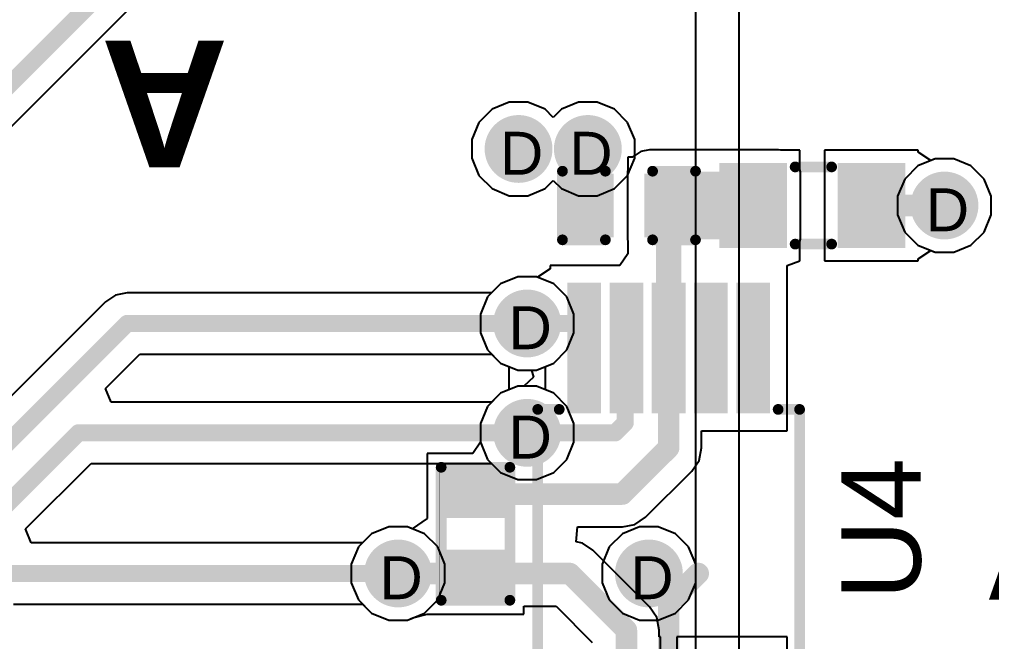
# Model space of a CAD drawing. Header units: inches. Extents: x 0 to 5032, y 0 to 5323.
# Drawn here: x 181.73 to 193.23, y 108.49 to 115.85 of the extents above; entities that cross this region are included whole.
import ezdxf

# ---------------------------------------------------------------- set-up
doc = ezdxf.new("R2010")
doc.units = ezdxf.units.IN
for name, color, linetype in [('Bottom Layer', 5, 'Continuous'), ('Bottom Solder', 6, 'Continuous'), ('Drill Drawing', 1, 'Continuous'), ('Layer 1', 16, 'Continuous'), ('Layer 2', 76, 'Continuous'), ('Top Layer', 1, 'Continuous'), ('Top Overlay', 2, 'Continuous'), ('Top Paste', 8, 'Continuous'), ('Top Solder', 216, 'Continuous'), ('Via Holes', 16, 'Continuous')]:
    doc.layers.add(name, color=color, linetype=linetype)
doc.styles.add('Arial', font='', dxfattribs={"height": 0.2})
doc.styles.add('Arial_Bold', font='', dxfattribs={"height": 0.2})
doc.styles.get('Arial').set_extended_font_data('Arial')
doc.styles.get('Arial_Bold').set_extended_font_data('Arial', bold=True)

# ---------------------------------------------------------------- blocks, each defined once
blk = doc.blocks.new('VSSOP_10_366')
at = {"layer": 'Top Layer'}
for points in [[(-2.9250005, 1.15000024), (-1.47500086, 1.15000024), (-1.47500086, 0.8500008399999999), (-2.9250005, 0.8500008399999999)], [(1.47500086, 1.15000024), (2.9250005, 1.15000024), (2.9250005, 0.8500008399999999), (1.47500086, 0.8500008399999999)], [(-2.9250005, 0.65000124), (-1.47500086, 0.65000124), (-1.47500086, 0.35000184), (-2.9250005, 0.35000184)], [(1.47500086, 0.6499986999999999), (2.9250005, 0.6499986999999999), (2.9250005, 0.3499993), (1.47500086, 0.3499993)], [(-2.9250005, 0.1499997), (-1.47500086, 0.1499997), (-1.47500086, -0.1499997), (-2.9250005, -0.1499997)], [(1.47500086, 0.1499997), (2.9250005, 0.1499997), (2.9250005, -0.1499997), (1.47500086, -0.1499997)], [(-2.9250005, -0.3499993), (-1.47500086, -0.3499993), (-1.47500086, -0.6499986999999999), (-2.9250005, -0.6499986999999999)], [(1.47500086, -0.35000184), (2.9250005, -0.35000184), (2.9250005, -0.65000124), (1.47500086, -0.65000124)], [(-2.9250005, -0.8500008399999999), (-1.47500086, -0.8500008399999999), (-1.47500086, -1.15000024), (-2.9250005, -1.15000024)], [(1.47500086, -0.8500008399999999), (2.9250005, -0.8500008399999999), (2.9250005, -1.15000024), (1.47500086, -1.15000024)]]:
    blk.add_hatch(color=1, dxfattribs=at).paths.add_polyline_path(points)
at = {"layer": 'Top Paste'}
for points in [[(-2.9250005, 1.15000024), (-1.47500086, 1.15000024), (-1.47500086, 0.8500008399999999), (-2.9250005, 0.8500008399999999)], [(1.47500086, 1.15000024), (2.9250005, 1.15000024), (2.9250005, 0.8500008399999999), (1.47500086, 0.8500008399999999)], [(-2.9250005, 0.65000124), (-1.47500086, 0.65000124), (-1.47500086, 0.35000184), (-2.9250005, 0.35000184)], [(1.47500086, 0.6499986999999999), (2.9250005, 0.6499986999999999), (2.9250005, 0.3499993), (1.47500086, 0.3499993)], [(-2.9250005, 0.1499997), (-1.47500086, 0.1499997), (-1.47500086, -0.1499997), (-2.9250005, -0.1499997)], [(1.47500086, 0.1499997), (2.9250005, 0.1499997), (2.9250005, -0.1499997), (1.47500086, -0.1499997)], [(-2.9250005, -0.3499993), (-1.47500086, -0.3499993), (-1.47500086, -0.6499986999999999), (-2.9250005, -0.6499986999999999)], [(1.47500086, -0.35000184), (2.9250005, -0.35000184), (2.9250005, -0.65000124), (1.47500086, -0.65000124)], [(-2.9250005, -0.8500008399999999), (-1.47500086, -0.8500008399999999), (-1.47500086, -1.15000024), (-2.9250005, -1.15000024)], [(1.47500086, -0.8500008399999999), (2.9250005, -0.8500008399999999), (2.9250005, -1.15000024), (1.47500086, -1.15000024)]]:
    blk.add_hatch(color=8, dxfattribs=at).paths.add_polyline_path(points)
at = {"layer": 'Top Solder'}
for points in [[(-2.9750004, 1.20000014), (-1.42500096, 1.20000014), (-1.42500096, 0.8000009399999999), (-2.9750004, 0.8000009399999999)], [(1.42500096, 1.20000014), (2.9750004, 1.20000014), (2.9750004, 0.8000009399999999), (1.42500096, 0.8000009399999999)], [(-2.9750004, 0.7000011399999999), (-1.42500096, 0.7000011399999999), (-1.42500096, 0.30000194), (-2.9750004, 0.30000194)], [(1.42500096, 0.6999985999999999), (2.9750004, 0.6999985999999999), (2.9750004, 0.2999994), (1.42500096, 0.2999994)], [(-2.9750004, 0.1999996), (-1.42500096, 0.1999996), (-1.42500096, -0.1999996), (-2.9750004, -0.1999996)], [(1.42500096, 0.1999996), (2.9750004, 0.1999996), (2.9750004, -0.1999996), (1.42500096, -0.1999996)], [(-2.9750004, -0.2999994), (-1.42500096, -0.2999994), (-1.42500096, -0.6999985999999999), (-2.9750004, -0.6999985999999999)], [(1.42500096, -0.30000194), (2.9750004, -0.30000194), (2.9750004, -0.7000011399999999), (1.42500096, -0.7000011399999999)], [(-2.9750004, -0.8000009399999999), (-1.42500096, -0.8000009399999999), (-1.42500096, -1.20000014), (-2.9750004, -1.20000014)], [(1.42500096, -0.8000009399999999), (2.9750004, -0.8000009399999999), (2.9750004, -1.20000014), (1.42500096, -1.20000014)]]:
    blk.add_hatch(color=216, dxfattribs=at).paths.add_polyline_path(points)
at = {"layer": 'Top Overlay'}
for points in [[(-1.4732, 1.5494, 0.127, 0.127, 0), (1.4732, 1.5494, 0.127, 0.127, 0)], [(-1.4732, 1.5494, 0.127, 0.127, 0), (-1.4732, 1.2954, 0.127, 0.127, 0)], [(1.4732, 1.5494, 0.127, 0.127, 0), (1.4732, 1.2954, 0.127, 0.127, 0)], [(-3.175, 1.143, 0.127, 0.127, 0), (-3.048, 1.016, 0.127, 0.127, 0)], [(-3.175, 1.143, 0.127, 0.127, 0), (-3.175, 0.889, 0.127, 0.127, 0)], [(-3.048, 1.016, 0.127, 0.127, 0), (-3.175, 0.889, 0.127, 0.127, 0)], [(-1.4732, -1.2954, 0.127, 0.127, 0), (-1.4732, -1.5494, 0.127, 0.127, 0)], [(1.4732, -1.2954, 0.127, 0.127, 0), (1.4732, -1.5494, 0.127, 0.127, 0)], [(-1.4732, -1.5494, 0.127, 0.127, 0), (1.4732, -1.5494, 0.127, 0.127, 0)]]:
    blk.add_lwpolyline(points, format="xyseb", dxfattribs=at)
for points in [[(-1.50495, 1.5494, 0.0635, 0.0635, 1), (-1.44145, 1.5494, 0.0635, 0.0635, 1)], [(-1.50495, 1.5494, 0.0635, 0.0635, 1), (-1.44145, 1.5494, 0.0635, 0.0635, 1)], [(1.44145, 1.5494, 0.0635, 0.0635, 1), (1.50495, 1.5494, 0.0635, 0.0635, 1)], [(1.44145, 1.5494, 0.0635, 0.0635, 1), (1.50495, 1.5494, 0.0635, 0.0635, 1)], [(-1.50495, 1.2954, 0.0635, 0.0635, 1), (-1.44145, 1.2954, 0.0635, 0.0635, 1)], [(1.44145, 1.2954, 0.0635, 0.0635, 1), (1.50495, 1.2954, 0.0635, 0.0635, 1)], [(-3.20675, 1.143, 0.0635, 0.0635, 1), (-3.14325, 1.143, 0.0635, 0.0635, 1)], [(-3.20675, 1.143, 0.0635, 0.0635, 1), (-3.14325, 1.143, 0.0635, 0.0635, 1)], [(-3.07975, 1.016, 0.0635, 0.0635, 1), (-3.01625, 1.016, 0.0635, 0.0635, 1)], [(-3.07975, 1.016, 0.0635, 0.0635, 1), (-3.01625, 1.016, 0.0635, 0.0635, 1)], [(-3.20675, 0.889, 0.0635, 0.0635, 1), (-3.14325, 0.889, 0.0635, 0.0635, 1)], [(-3.20675, 0.889, 0.0635, 0.0635, 1), (-3.14325, 0.889, 0.0635, 0.0635, 1)], [(-1.50495, -1.2954, 0.0635, 0.0635, 1), (-1.44145, -1.2954, 0.0635, 0.0635, 1)], [(1.44145, -1.2954, 0.0635, 0.0635, 1), (1.50495, -1.2954, 0.0635, 0.0635, 1)], [(-1.50495, -1.5494, 0.0635, 0.0635, 1), (-1.44145, -1.5494, 0.0635, 0.0635, 1)], [(-1.50495, -1.5494, 0.0635, 0.0635, 1), (-1.44145, -1.5494, 0.0635, 0.0635, 1)], [(1.44145, -1.5494, 0.0635, 0.0635, 1), (1.50495, -1.5494, 0.0635, 0.0635, 1)], [(1.44145, -1.5494, 0.0635, 0.0635, 1), (1.50495, -1.5494, 0.0635, 0.0635, 1)]]:
    blk.add_lwpolyline(points, format="xyseb", close=True, dxfattribs=at)
blk = doc.blocks.new('R___0402_412')
at = {"layer": 'Top Layer'}
for points in [[(-0.6985, -0.3175), (-0.6985, 0.3174999999999999), (-0.2413000000000001, 0.3175), (-0.2412999999999999, -0.3174999999999999)], [(0.2413000000000001, -0.3175), (0.2412999999999999, 0.3174999999999999), (0.6985, 0.3175), (0.6985, -0.3174999999999999)]]:
    blk.add_hatch(color=1, dxfattribs=at).paths.add_polyline_path(points)
at = {"layer": 'Top Paste'}
for points in [[(-0.6985, -0.3175), (-0.6985, 0.3174999999999999), (-0.2413000000000001, 0.3175), (-0.2412999999999999, -0.3174999999999999)], [(0.2413000000000001, -0.3175), (0.2412999999999999, 0.3174999999999999), (0.6985, 0.3175), (0.6985, -0.3174999999999999)]]:
    blk.add_hatch(color=8, dxfattribs=at).paths.add_polyline_path(points)
at = {"layer": 'Top Solder'}
for points in [[(-0.75350116, -0.3725011600000001), (-0.75350116, 0.3725011599999999), (-0.18629884, 0.3725011600000001), (-0.1862988399999999, -0.3725011599999999)], [(0.18629884, -0.3725011600000001), (0.1862988399999999, 0.3725011599999999), (0.75350116, 0.3725011600000001), (0.75350116, -0.3725011599999999)]]:
    blk.add_hatch(color=216, dxfattribs=at).paths.add_polyline_path(points)
at = {"layer": 'Top Overlay'}
for points in [[(-0.7874, -0.4064, 0.127, 0.127, 0), (-0.7874, 0.4064, 0.127, 0.127, 0)], [(0.7874, 0.4064, 0.127, 0.127, 0), (-0.7874, 0.4064, 0.127, 0.127, 0)], [(0.7874, -0.4064, 0.127, 0.127, 0), (0.7874, 0.4064, 0.127, 0.127, 0)], [(0.7874, -0.4064, 0.127, 0.127, 0), (-0.7874, -0.4064, 0.127, 0.127, 0)], [(0.8128, -0.4318, 0.0032258, 0.0032258, 0), (-0.8128, -0.4318, 0.0032258, 0.0032258, 0)]]:
    blk.add_lwpolyline(points, format="xyseb", dxfattribs=at)
for points in [[(-0.8191499999999999, 0.4064, 0.0635, 0.0635, 1), (-0.7556499999999999, 0.4064, 0.0635, 0.0635, 1)], [(-0.8191499999999999, 0.4064, 0.0635, 0.0635, 1), (-0.7556499999999999, 0.4064, 0.0635, 0.0635, 1)], [(0.7556499999999999, 0.4064, 0.0635, 0.0635, 1), (0.8191499999999999, 0.4064, 0.0635, 0.0635, 1)], [(0.7556499999999999, 0.4064, 0.0635, 0.0635, 1), (0.8191499999999999, 0.4064, 0.0635, 0.0635, 1)], [(-0.8191499999999999, -0.4064, 0.0635, 0.0635, 1), (-0.7556499999999999, -0.4064, 0.0635, 0.0635, 1)], [(-0.8191499999999999, -0.4064, 0.0635, 0.0635, 1), (-0.7556499999999999, -0.4064, 0.0635, 0.0635, 1)], [(0.7556499999999999, -0.4064, 0.0635, 0.0635, 1), (0.8191499999999999, -0.4064, 0.0635, 0.0635, 1)], [(0.7556499999999999, -0.4064, 0.0635, 0.0635, 1), (0.8191499999999999, -0.4064, 0.0635, 0.0635, 1)], [(-0.81360518, -0.4318, 0.0016129, 0.0016129, 1), (-0.8119948199999999, -0.4318, 0.0016129, 0.0016129, 1)], [(0.8119948199999999, -0.4318, 0.0016129, 0.0016129, 1), (0.81360518, -0.4318, 0.0016129, 0.0016129, 1)]]:
    blk.add_lwpolyline(points, format="xyseb", close=True, dxfattribs=at)
blk = doc.blocks.new('IND_0603__1608_M_______443')
at = {"layer": 'Top Layer'}
for points in [[(-0.999998, 0.4000004699999999), (-0.3999992, 0.4000004699999999), (-0.3999992, -0.4000004699999999), (-0.999998, -0.4000004699999999)], [(0.40000174, 0.4000004699999999), (1.00000054, 0.4000004699999999), (1.00000054, -0.4000004699999999), (0.40000174, -0.4000004699999999)]]:
    blk.add_hatch(color=1, dxfattribs=at).paths.add_polyline_path(points)
at = {"layer": 'Top Paste'}
for points in [[(-0.999998, 0.4000004699999999), (-0.3999992, 0.4000004699999999), (-0.3999992, -0.4000004699999999), (-0.999998, -0.4000004699999999)], [(0.40000174, 0.4000004699999999), (1.00000054, 0.4000004699999999), (1.00000054, -0.4000004699999999), (0.40000174, -0.4000004699999999)]]:
    blk.add_hatch(color=8, dxfattribs=at).paths.add_polyline_path(points)
at = {"layer": 'Top Solder'}
for points in [[(-1.101598, 0.50160047), (-0.2983992, 0.50160047), (-0.2983992, -0.50160047), (-1.101598, -0.50160047)], [(0.29840174, 0.50160047), (1.10160054, 0.50160047), (1.10160054, -0.50160047), (0.29840174, -0.50160047)]]:
    blk.add_hatch(color=216, dxfattribs=at).paths.add_polyline_path(points)
at = {"layer": 'Top Overlay'}
for points in [[(-0.2032, 0.4571999999999999, 0.127, 0.127, 0), (0.2286, 0.4571999999999999, 0.127, 0.127, 0)], [(-0.2032, -0.4571999999999999, 0.127, 0.127, 0), (0.2286, -0.4571999999999999, 0.127, 0.127, 0)]]:
    blk.add_lwpolyline(points, format="xyseb", dxfattribs=at)
for points in [[(-0.23495, 0.4571999999999999, 0.0635, 0.0635, 1), (-0.17145, 0.4571999999999999, 0.0635, 0.0635, 1)], [(0.19685, 0.4571999999999999, 0.0635, 0.0635, 1), (0.26035, 0.4571999999999999, 0.0635, 0.0635, 1)], [(-0.23495, -0.4571999999999999, 0.0635, 0.0635, 1), (-0.17145, -0.4571999999999999, 0.0635, 0.0635, 1)], [(0.19685, -0.4571999999999999, 0.0635, 0.0635, 1), (0.26035, -0.4571999999999999, 0.0635, 0.0635, 1)]]:
    blk.add_lwpolyline(points, format="xyseb", close=True, dxfattribs=at)
blk = doc.blocks.new('____0402_471')
at = {"layer": 'Top Layer'}
for points in [[(-0.6985, -0.3175), (-0.6985, 0.3175), (-0.2412999999999999, 0.3175), (-0.2413, -0.3175)], [(0.2412999999999999, -0.3175), (0.2413, 0.3175), (0.6985, 0.3175), (0.6985, -0.3175)]]:
    blk.add_hatch(color=1, dxfattribs=at).paths.add_polyline_path(points)
at = {"layer": 'Top Paste'}
for points in [[(-0.6985, -0.3175), (-0.6985, 0.3175), (-0.2412999999999999, 0.3175), (-0.2413, -0.3175)], [(0.2412999999999999, -0.3175), (0.2413, 0.3175), (0.6985, 0.3175), (0.6985, -0.3175)]]:
    blk.add_hatch(color=8, dxfattribs=at).paths.add_polyline_path(points)
at = {"layer": 'Top Solder'}
for points in [[(-0.7584998799999999, -0.37749988), (-0.7584998799999999, 0.37749988), (-0.18130012, 0.37749988), (-0.18130012, -0.37749988)], [(0.18130012, -0.37749988), (0.18130012, 0.37749988), (0.7584998799999999, 0.37749988), (0.7584998799999999, -0.37749988)]]:
    blk.add_hatch(color=216, dxfattribs=at).paths.add_polyline_path(points)
at = {"layer": 'Top Overlay'}
for points in [[(-0.2794, 0.4064, 0.127, 0.127, 0), (-0.7874, 0.4064, 0.127, 0.127, 0)], [(-0.7874, 0.4064, 0.127, 0.127, 0), (-0.7874, -0.4064, 0.127, 0.127, 0)], [(0.7874, 0.4064, 0.127, 0.127, 0), (0.2794, 0.4064, 0.127, 0.127, 0)], [(0.7874, 0.4064, 0.127, 0.127, 0), (0.7874, -0.4064, 0.127, 0.127, 0)], [(-0.2794, -0.4064, 0.127, 0.127, 0), (-0.7874, -0.4064, 0.127, 0.127, 0)], [(0.7874, -0.4064, 0.127, 0.127, 0), (0.2794, -0.4064, 0.127, 0.127, 0)]]:
    blk.add_lwpolyline(points, format="xyseb", dxfattribs=at)
for points in [[(-0.8191499999999999, 0.4064, 0.0635, 0.0635, 1), (-0.7556499999999999, 0.4064, 0.0635, 0.0635, 1)], [(-0.8191499999999999, 0.4064, 0.0635, 0.0635, 1), (-0.7556499999999999, 0.4064, 0.0635, 0.0635, 1)], [(-0.31115, 0.4064, 0.0635, 0.0635, 1), (-0.24765, 0.4064, 0.0635, 0.0635, 1)], [(0.24765, 0.4064, 0.0635, 0.0635, 1), (0.31115, 0.4064, 0.0635, 0.0635, 1)], [(0.7556499999999999, 0.4064, 0.0635, 0.0635, 1), (0.8191499999999999, 0.4064, 0.0635, 0.0635, 1)], [(0.7556499999999999, 0.4064, 0.0635, 0.0635, 1), (0.8191499999999999, 0.4064, 0.0635, 0.0635, 1)], [(-0.8191499999999999, -0.4064, 0.0635, 0.0635, 1), (-0.7556499999999999, -0.4064, 0.0635, 0.0635, 1)], [(-0.8191499999999999, -0.4064, 0.0635, 0.0635, 1), (-0.7556499999999999, -0.4064, 0.0635, 0.0635, 1)], [(-0.31115, -0.4064, 0.0635, 0.0635, 1), (-0.24765, -0.4064, 0.0635, 0.0635, 1)], [(0.24765, -0.4064, 0.0635, 0.0635, 1), (0.31115, -0.4064, 0.0635, 0.0635, 1)], [(0.7556499999999999, -0.4064, 0.0635, 0.0635, 1), (0.8191499999999999, -0.4064, 0.0635, 0.0635, 1)], [(0.7556499999999999, -0.4064, 0.0635, 0.0635, 1), (0.8191499999999999, -0.4064, 0.0635, 0.0635, 1)]]:
    blk.add_lwpolyline(points, format="xyseb", close=True, dxfattribs=at)

msp = doc.modelspace()

# ---------------------------------------------------------------- hatches: boundary and pattern name
at = {"layer": 'Bottom Layer'}
h = msp.add_hatch(color=5, dxfattribs=at)
edge = h.paths.add_edge_path()
edge.add_arc((187.63371922, 114.31961642), 0.2999994, 0, 360)
h = msp.add_hatch(color=5, dxfattribs=at)
edge = h.paths.add_edge_path()
edge.add_arc((188.45387506, 114.31961642), 0.2999994, 0, 360)
h = msp.add_hatch(color=5, dxfattribs=at)
edge = h.paths.add_edge_path()
edge.add_arc((192.67418666, 113.64981334), 0.2999994, 0, 360)
h = msp.add_hatch(color=5, dxfattribs=at)
edge = h.paths.add_edge_path()
edge.add_arc((187.73531922, 112.25281334), 0.2999994, 0, 360)
h = msp.add_hatch(color=5, dxfattribs=at)
edge = h.paths.add_edge_path()
edge.add_arc((187.73531922, 110.9574362), 0.2999994, 0, 360)
h = msp.add_hatch(color=5, dxfattribs=at)
edge = h.paths.add_edge_path()
edge.add_arc((186.2074, 109.29193534), 0.2999994, 0, 360)
h = msp.add_hatch(color=5, dxfattribs=at)
edge = h.paths.add_edge_path()
edge.add_arc((189.17611898, 109.29193534), 0.2999994, 0, 360)
at = {"layer": 'Bottom Solder'}
h = msp.add_hatch(color=6, dxfattribs=at)
edge = h.paths.add_edge_path()
edge.add_arc((187.63371922, 114.31961642), 0.4015993999999999, 0, 360)
h = msp.add_hatch(color=6, dxfattribs=at)
edge = h.paths.add_edge_path()
edge.add_arc((188.45387506, 114.31961642), 0.4015993999999999, 0, 360)
h = msp.add_hatch(color=6, dxfattribs=at)
edge = h.paths.add_edge_path()
edge.add_arc((192.67418666, 113.64981334), 0.4015993999999999, 0, 360)
h = msp.add_hatch(color=6, dxfattribs=at)
edge = h.paths.add_edge_path()
edge.add_arc((187.73531922, 112.25281334), 0.4015993999999999, 0, 360)
h = msp.add_hatch(color=6, dxfattribs=at)
edge = h.paths.add_edge_path()
edge.add_arc((187.73531922, 110.9574362), 0.4015993999999999, 0, 360)
h = msp.add_hatch(color=6, dxfattribs=at)
edge = h.paths.add_edge_path()
edge.add_arc((186.2074, 109.29193534), 0.4015993999999999, 0, 360)
h = msp.add_hatch(color=6, dxfattribs=at)
edge = h.paths.add_edge_path()
edge.add_arc((189.17611898, 109.29193534), 0.4015993999999999, 0, 360)
at = {"layer": 'Layer 1'}
h = msp.add_hatch(color=16, dxfattribs=at)
edge = h.paths.add_edge_path()
edge.add_arc((187.63371922, 114.31961642), 0.2999994, 0, 360)
h = msp.add_hatch(color=16, dxfattribs=at)
edge = h.paths.add_edge_path()
edge.add_arc((188.45387506, 114.31961642), 0.2999994, 0, 360)
h = msp.add_hatch(color=16, dxfattribs=at)
edge = h.paths.add_edge_path()
edge.add_arc((192.67418666, 113.64981334), 0.2999994, 0, 360)
h = msp.add_hatch(color=16, dxfattribs=at)
edge = h.paths.add_edge_path()
edge.add_arc((187.73531922, 112.25281334), 0.2999994, 0, 360)
h = msp.add_hatch(color=16, dxfattribs=at)
edge = h.paths.add_edge_path()
edge.add_arc((187.73531922, 110.9574362), 0.2999994, 0, 360)
h = msp.add_hatch(color=16, dxfattribs=at)
edge = h.paths.add_edge_path()
edge.add_arc((186.2074, 109.29193534), 0.2999994, 0, 360)
h = msp.add_hatch(color=16, dxfattribs=at)
edge = h.paths.add_edge_path()
edge.add_arc((189.17611898, 109.29193534), 0.2999994, 0, 360)
at = {"layer": 'Layer 2'}
h = msp.add_hatch(color=76, dxfattribs=at)
edge = h.paths.add_edge_path()
edge.add_arc((187.63371922, 114.31961642), 0.2999994, 0, 360)
h = msp.add_hatch(color=76, dxfattribs=at)
edge = h.paths.add_edge_path()
edge.add_arc((188.45387506, 114.31961642), 0.2999994, 0, 360)
h = msp.add_hatch(color=76, dxfattribs=at)
edge = h.paths.add_edge_path()
edge.add_arc((192.67418666, 113.64981334), 0.2999994, 0, 360)
h = msp.add_hatch(color=76, dxfattribs=at)
edge = h.paths.add_edge_path()
edge.add_arc((187.73531922, 112.25281334), 0.2999994, 0, 360)
h = msp.add_hatch(color=76, dxfattribs=at)
edge = h.paths.add_edge_path()
edge.add_arc((187.73531922, 110.9574362), 0.2999994, 0, 360)
h = msp.add_hatch(color=76, dxfattribs=at)
edge = h.paths.add_edge_path()
edge.add_arc((186.2074, 109.29193534), 0.2999994, 0, 360)
h = msp.add_hatch(color=76, dxfattribs=at)
edge = h.paths.add_edge_path()
edge.add_arc((189.17611898, 109.29193534), 0.2999994, 0, 360)
at = {"layer": 'Top Layer'}
h = msp.add_hatch(color=1, dxfattribs=at)
edge = h.paths.add_edge_path()
edge.add_arc((187.63371922, 114.31961642), 0.2999994, 0, 360)
h = msp.add_hatch(color=1, dxfattribs=at)
edge = h.paths.add_edge_path()
edge.add_arc((188.45387506, 114.31961642), 0.2999994, 0, 360)
for points in [[(189.18172476, 114.04982016), (189.18172476, 113.24981668), (190.71032216, 113.24981668), (190.71032216, 114.04982016)], [(189.26031998, 114.04982524), (189.26031998, 111.23684636), (189.56031938, 111.23684636), (189.56031938, 114.04982524)]]:
    msp.add_hatch(color=1, dxfattribs=at).paths.add_polyline_path(points)
h = msp.add_hatch(color=1, dxfattribs=at)
edge = h.paths.add_edge_path()
edge.add_arc((192.67418666, 113.64981334), 0.2999994, 0, 360)
h = msp.add_hatch(color=1, dxfattribs=at)
edge = h.paths.add_edge_path()
edge.add_arc((187.73531922, 112.25281334), 0.2999994, 0, 360)
h = msp.add_hatch(color=1, dxfattribs=at)
edge = h.paths.add_edge_path()
edge.add_arc((187.73531922, 110.9574362), 0.2999994, 0, 360)
h = msp.add_hatch(color=1, dxfattribs=at)
edge = h.paths.add_edge_path()
edge.add_arc((186.2074, 109.29193534), 0.2999994, 0, 360)
h = msp.add_hatch(color=1, dxfattribs=at)
edge = h.paths.add_edge_path()
edge.add_arc((189.17611898, 109.29193534), 0.2999994, 0, 360)
at = {"layer": 'Top Solder'}
h = msp.add_hatch(color=216, dxfattribs=at)
edge = h.paths.add_edge_path()
edge.add_arc((187.63371922, 114.31961642), 0.4015993999999999, 0, 360)
h = msp.add_hatch(color=216, dxfattribs=at)
edge = h.paths.add_edge_path()
edge.add_arc((188.45387506, 114.31961642), 0.4015993999999999, 0, 360)
h = msp.add_hatch(color=216, dxfattribs=at)
edge = h.paths.add_edge_path()
edge.add_arc((192.67418666, 113.64981334), 0.4015993999999999, 0, 360)
h = msp.add_hatch(color=216, dxfattribs=at)
edge = h.paths.add_edge_path()
edge.add_arc((187.73531922, 112.25281334), 0.4015993999999999, 0, 360)
h = msp.add_hatch(color=216, dxfattribs=at)
edge = h.paths.add_edge_path()
edge.add_arc((187.73531922, 110.9574362), 0.4015993999999999, 0, 360)
h = msp.add_hatch(color=216, dxfattribs=at)
edge = h.paths.add_edge_path()
edge.add_arc((186.2074, 109.29193534), 0.4015993999999999, 0, 360)
h = msp.add_hatch(color=216, dxfattribs=at)
edge = h.paths.add_edge_path()
edge.add_arc((189.17611898, 109.29193534), 0.4015993999999999, 0, 360)
at = {"layer": 'Via Holes'}
h = msp.add_hatch(color=7, dxfattribs=at)
edge = h.paths.add_edge_path()
edge.add_arc((187.63371922, 114.31961642), 0.1499997, 0, 360)
h = msp.add_hatch(color=7, dxfattribs=at)
edge = h.paths.add_edge_path()
edge.add_arc((188.45387506, 114.31961642), 0.1499997, 0, 360)
h = msp.add_hatch(color=7, dxfattribs=at)
edge = h.paths.add_edge_path()
edge.add_arc((192.67418666, 113.64981334), 0.1499997, 0, 360)
h = msp.add_hatch(color=7, dxfattribs=at)
edge = h.paths.add_edge_path()
edge.add_arc((187.73531922, 112.25281334), 0.1499997, 0, 360)
h = msp.add_hatch(color=7, dxfattribs=at)
edge = h.paths.add_edge_path()
edge.add_arc((187.73531922, 110.9574362), 0.1499997, 0, 360)
h = msp.add_hatch(color=7, dxfattribs=at)
edge = h.paths.add_edge_path()
edge.add_arc((186.2074, 109.29193534), 0.1499997, 0, 360)
h = msp.add_hatch(color=7, dxfattribs=at)
edge = h.paths.add_edge_path()
edge.add_arc((189.17611898, 109.29193534), 0.1499997, 0, 360)

# ---------------------------------------------------------------- linework, layer by layer
at = {"layer": 'Bottom Layer'}
for p, q in [((192.56398876, 114.20381274), (192.3603722, 114.11947204)), ((192.78438456, 114.20381274), (192.56398876, 114.20381274)), ((192.98800112, 114.11947204), (192.78438456, 114.20381274)), ((192.3603722, 114.11947204), (192.20452796, 113.9636278)), ((193.14384536, 113.9636278), (192.98800112, 114.11947204)), ((192.20452796, 113.9636278), (192.12018726, 113.76001124)), ((193.22818606, 113.76001124), (193.14384536, 113.9636278)), ((192.12018726, 113.76001124), (192.12018726, 113.53961544)), ((193.22818606, 113.53961544), (193.22818606, 113.76001124)), ((192.12018726, 113.53961544), (192.20452796, 113.33599888)), ((193.14384536, 113.33599888), (193.22818606, 113.53961544)), ((192.20452796, 113.33599888), (192.3603722, 113.18015464)), ((192.98800112, 113.18015464), (193.14384536, 113.33599888)), ((192.3603722, 113.18015464), (192.56398876, 113.09581394)), ((192.56398876, 113.09581394), (192.78438456, 113.09581394)), ((192.78438456, 113.09581394), (192.98800112, 113.18015464)), ((187.62512132, 112.80681274), (187.42150476, 112.72247204)), ((187.84551712, 112.80681274), (187.62512132, 112.80681274)), ((188.04913368, 112.72247204), (187.84551712, 112.80681274)), ((187.42150476, 112.72247204), (187.31441328, 112.61538056)), ((188.20497792, 112.5666278), (188.04913368, 112.72247204)), ((182.86295152, 112.58778092), (182.74532412, 112.50918824)), ((183.00169902, 112.6153831), (182.86295152, 112.58778092)), ((183.00171172, 112.61538056), (183.00169902, 112.6153831)), ((187.31441328, 112.61538056), (183.00171172, 112.61538056)), ((188.28931862, 112.36301124), (188.20497792, 112.5666278)), ((182.74531904, 112.50918062), (164.77156022, 94.53542433999999)), ((182.74532412, 112.50918824), (182.74531904, 112.50918062)), ((188.28931862, 112.14261544), (188.28931862, 112.36301124)), ((188.20497792, 111.93899888), (188.28931862, 112.14261544)), ((182.74590324, 111.4842703), (183.15187906, 111.89024612)), ((183.15187906, 111.89024612), (187.31441328, 111.89024612)), ((187.31441328, 111.89024612), (187.42150476, 111.78315464)), ((188.04913368, 111.78315464), (188.20497792, 111.93899888)), ((187.42150476, 111.78315464), (187.62512132, 111.69881394)), ((187.84551712, 111.69881394), (188.04913368, 111.78315464)), ((187.62512132, 111.69881394), (187.84551712, 111.69881394)), ((182.81394476, 111.32000342), (182.74590324, 111.4842703)), ((187.62512132, 111.5114356), (187.42150476, 111.4270949)), ((187.84551712, 111.5114356), (187.62512132, 111.5114356)), ((188.04913368, 111.4270949), (187.84551712, 111.5114356)), ((187.42150476, 111.4270949), (187.31441328, 111.32000342)), ((188.20497792, 111.27125066), (188.04913368, 111.4270949)), ((187.31441328, 111.32000342), (182.81394476, 111.32000342)), ((188.28931862, 111.0676341), (188.20497792, 111.27125066)), ((188.28931862, 110.8472383), (188.28931862, 111.0676341)), ((188.20497792, 110.64362174), (188.28931862, 110.8472383)), ((181.79882106, 109.81876944), (182.5749206, 110.59486898)), ((182.5749206, 110.59486898), (187.31441328, 110.59486898)), ((187.31441328, 110.59486898), (187.42150476, 110.4877775)), ((188.04913368, 110.4877775), (188.20497792, 110.64362174)), ((187.42150476, 110.4877775), (187.62512132, 110.4034368)), ((187.84551712, 110.4034368), (188.04913368, 110.4877775)), ((187.62512132, 110.4034368), (187.84551712, 110.4034368)), ((181.86686258, 109.65450256), (181.79882106, 109.81876944)), ((185.89358554, 109.76159404), (185.78649406, 109.65450256)), ((186.0972021, 109.84593474), (185.89358554, 109.76159404)), ((186.3175979, 109.84593474), (186.0972021, 109.84593474)), ((186.52121446, 109.76159404), (186.3175979, 109.84593474)), ((186.6770587, 109.6057498), (186.52121446, 109.76159404)), ((185.78649406, 109.65450256), (181.86686258, 109.65450256)), ((186.7613994, 109.40213324), (186.6770587, 109.6057498)), ((186.7613994, 109.18173744), (186.7613994, 109.40213324)), ((186.6770587, 108.97812088), (186.7613994, 109.18173744)), ((186.52121446, 108.82227664), (186.6770587, 108.97812088)), ((181.65431538, 108.92936812), (185.78649406, 108.92936812)), ((185.78649406, 108.92936812), (185.89358554, 108.82227664)), ((185.89358554, 108.82227664), (186.0972021, 108.73793594)), ((186.0972021, 108.73793594), (186.3175979, 108.73793594)), ((186.3175979, 108.73793594), (186.52121446, 108.82227664))]:
    msp.add_line(p, q, dxfattribs=at)
for points in [[(164.9217428, 94.17285711999999, 0.2032, 0.2032, 0), (183.00169902, 112.25281334, 0.2032, 0.2032, 0)], [(183.00169902, 112.25281334, 0.2032, 0.2032, 0), (187.73531922, 112.25281334, 0.2032, 0.2032, 0)], [(165.13216148, 93.66485712, 0.2032, 0.2032, 0), (182.42474056, 110.9574362, 0.2032, 0.2032, 0)], [(182.42474056, 110.9574362, 0.2032, 0.2032, 0), (187.73531922, 110.9574362, 0.2032, 0.2032, 0)], [(181.50413534, 109.29193534, 0.2032, 0.2032, 0), (186.2074, 109.29193534, 0.2032, 0.2032, 0)]]:
    msp.add_lwpolyline(points, format="xyseb", dxfattribs=at)
for points in [[(182.95089902, 112.25281334, 0.1016, 0.1016, 1), (183.05249902, 112.25281334, 0.1016, 0.1016, 1)], [(182.95089902, 112.25281334, 0.1016, 0.1016, 1), (183.05249902, 112.25281334, 0.1016, 0.1016, 1)], [(187.68451922, 112.25281334, 0.1016, 0.1016, 1), (187.78611922, 112.25281334, 0.1016, 0.1016, 1)], [(182.37394056, 110.9574362, 0.1016, 0.1016, 1), (182.47554056, 110.9574362, 0.1016, 0.1016, 1)], [(182.37394056, 110.9574362, 0.1016, 0.1016, 1), (182.47554056, 110.9574362, 0.1016, 0.1016, 1)], [(187.68451922, 110.9574362, 0.1016, 0.1016, 1), (187.78611922, 110.9574362, 0.1016, 0.1016, 1)], [(186.1566, 109.29193534, 0.1016, 0.1016, 1), (186.2582, 109.29193534, 0.1016, 0.1016, 1)]]:
    msp.add_lwpolyline(points, format="xyseb", close=True, dxfattribs=at)
at = {"layer": 'Layer 1'}
for p, q in [((190.246, 56.98943135999999), (190.246, 119.71302448)), ((189.72804828, 119.19507276), (189.72804828, 56.98943135999999)), ((192.56398876, 114.20381274), (192.3603722, 114.11947204)), ((192.78438456, 114.20381274), (192.56398876, 114.20381274)), ((192.98800112, 114.11947204), (192.78438456, 114.20381274)), ((192.3603722, 114.11947204), (192.20452796, 113.9636278)), ((193.14384536, 113.9636278), (192.98800112, 114.11947204)), ((192.20452796, 113.9636278), (192.12018726, 113.76001124)), ((193.22818606, 113.76001124), (193.14384536, 113.9636278)), ((192.12018726, 113.76001124), (192.12018726, 113.53961544)), ((193.22818606, 113.53961544), (193.22818606, 113.76001124)), ((192.12018726, 113.53961544), (192.20452796, 113.33599888)), ((193.14384536, 113.33599888), (193.22818606, 113.53961544)), ((192.20452796, 113.33599888), (192.3603722, 113.18015464)), ((192.98800112, 113.18015464), (193.14384536, 113.33599888)), ((192.3603722, 113.18015464), (192.56398876, 113.09581394)), ((192.56398876, 113.09581394), (192.78438456, 113.09581394)), ((192.78438456, 113.09581394), (192.98800112, 113.18015464)), ((187.62512132, 112.80681274), (187.42150476, 112.72247204)), ((187.84551712, 112.80681274), (187.62512132, 112.80681274)), ((188.04913368, 112.72247204), (187.84551712, 112.80681274)), ((187.42150476, 112.72247204), (187.26566052, 112.5666278)), ((188.20497792, 112.5666278), (188.04913368, 112.72247204)), ((187.26566052, 112.5666278), (187.18131982, 112.36301124)), ((188.28931862, 112.36301124), (188.20497792, 112.5666278)), ((187.18131982, 112.36301124), (187.18131982, 112.14261544)), ((188.28931862, 112.14261544), (188.28931862, 112.36301124)), ((187.18131982, 112.14261544), (187.26566052, 111.93899888)), ((188.20497792, 111.93899888), (188.28931862, 112.14261544)), ((187.26566052, 111.93899888), (187.42150476, 111.78315464)), ((188.04913368, 111.78315464), (188.20497792, 111.93899888)), ((187.42150476, 111.78315464), (187.51943954, 111.7425883)), ((187.51943954, 111.7425883), (187.51943954, 111.46766124)), ((187.9511989, 111.7425883), (188.04913368, 111.78315464)), ((187.9511989, 111.46766124), (187.9511989, 111.7425883)), ((187.42150476, 111.4270949), (187.26566052, 111.27125066)), ((187.51943954, 111.46766124), (187.42150476, 111.4270949)), ((188.04913368, 111.4270949), (187.9511989, 111.46766124)), ((188.20497792, 111.27125066), (188.04913368, 111.4270949)), ((187.26566052, 111.27125066), (187.18131982, 111.0676341)), ((188.28931862, 111.0676341), (188.20497792, 111.27125066)), ((187.18131982, 111.0676341), (187.18131982, 110.8472383)), ((188.28931862, 110.8472383), (188.28931862, 111.0676341)), ((187.18131982, 110.8472383), (187.26566052, 110.64362174)), ((188.20497792, 110.64362174), (188.28931862, 110.8472383)), ((187.26566052, 110.64362174), (187.42150476, 110.4877775)), ((188.04913368, 110.4877775), (188.20497792, 110.64362174)), ((187.42150476, 110.4877775), (187.62512132, 110.4034368)), ((187.84551712, 110.4034368), (188.04913368, 110.4877775)), ((187.62512132, 110.4034368), (187.84551712, 110.4034368)), ((185.89358554, 109.76159404), (185.7377413, 109.6057498)), ((186.0972021, 109.84593474), (185.89358554, 109.76159404)), ((186.3175979, 109.84593474), (186.0972021, 109.84593474)), ((186.52121446, 109.76159404), (186.3175979, 109.84593474)), ((186.6770587, 109.6057498), (186.52121446, 109.76159404)), ((185.7377413, 109.6057498), (185.6534006, 109.40213324)), ((186.7613994, 109.40213324), (186.6770587, 109.6057498)), ((185.6534006, 109.40213324), (185.6534006, 109.18173744)), ((186.7613994, 109.18173744), (186.7613994, 109.40213324)), ((185.6534006, 109.18173744), (185.7377413, 108.97812088)), ((186.6770587, 108.97812088), (186.7613994, 109.18173744)), ((185.7377413, 108.97812088), (185.89358554, 108.82227664)), ((186.52121446, 108.82227664), (186.6770587, 108.97812088)), ((185.89358554, 108.82227664), (186.0972021, 108.73793594)), ((186.0972021, 108.73793594), (186.3175979, 108.73793594)), ((186.3175979, 108.73793594), (186.52121446, 108.82227664))]:
    msp.add_line(p, q, dxfattribs=at)
at = {"layer": 'Layer 2'}
for p, q in [((187.52352132, 114.87361582), (187.31990476, 114.78927512)), ((187.74391712, 114.87361582), (187.52352132, 114.87361582)), ((187.94753368, 114.78927512), (187.74391712, 114.87361582)), ((188.34367716, 114.87361582), (188.1400606, 114.78927512)), ((188.56407296, 114.87361582), (188.34367716, 114.87361582)), ((188.76768952, 114.78927512), (188.56407296, 114.87361582)), ((187.31990476, 114.78927512), (187.16406052, 114.63343088)), ((188.04379714, 114.69301166), (187.94753368, 114.78927512)), ((188.1400606, 114.78927512), (188.04379714, 114.69301166)), ((188.92353376, 114.63343088), (188.76768952, 114.78927512)), ((187.16406052, 114.63343088), (187.07971982, 114.42981432)), ((189.00787446, 114.42981432), (188.92353376, 114.63343088)), ((187.07971982, 114.42981432), (187.07971982, 114.20941852)), ((189.00787446, 114.20941852), (189.00787446, 114.42981432)), ((187.07971982, 114.20941852), (187.16406052, 114.00580196)), ((188.92353376, 114.00580196), (189.00787446, 114.20941852)), ((187.16406052, 114.00580196), (187.31990476, 113.84995772)), ((187.94753368, 113.84995772), (188.04379714, 113.94622118)), ((188.04379714, 113.94622118), (188.1400606, 113.84995772)), ((188.76768952, 113.84995772), (188.92353376, 114.00580196)), ((187.31990476, 113.84995772), (187.52352132, 113.76561702)), ((187.74391712, 113.76561702), (187.94753368, 113.84995772)), ((188.1400606, 113.84995772), (188.34367716, 113.76561702)), ((188.56407296, 113.76561702), (188.76768952, 113.84995772)), ((187.52352132, 113.76561702), (187.74391712, 113.76561702)), ((188.34367716, 113.76561702), (188.56407296, 113.76561702)), ((187.62512132, 112.80681274), (187.42150476, 112.72247204)), ((187.84551712, 112.80681274), (187.62512132, 112.80681274)), ((188.04913368, 112.72247204), (187.84551712, 112.80681274)), ((187.42150476, 112.72247204), (187.26566052, 112.5666278)), ((188.20497792, 112.5666278), (188.04913368, 112.72247204)), ((187.26566052, 112.5666278), (187.18131982, 112.36301124)), ((188.28931862, 112.36301124), (188.20497792, 112.5666278)), ((187.18131982, 112.36301124), (187.18131982, 112.14261544)), ((188.28931862, 112.14261544), (188.28931862, 112.36301124)), ((187.18131982, 112.14261544), (187.26566052, 111.93899888)), ((188.20497792, 111.93899888), (188.28931862, 112.14261544)), ((187.26566052, 111.93899888), (187.42150476, 111.78315464)), ((188.04913368, 111.78315464), (188.20497792, 111.93899888)), ((187.42150476, 111.78315464), (187.51943954, 111.7425883)), ((187.51943954, 111.7425883), (187.51943954, 111.46766124)), ((187.9511989, 111.7425883), (188.04913368, 111.78315464)), ((187.9511989, 111.46766124), (187.9511989, 111.7425883)), ((187.42150476, 111.4270949), (187.26566052, 111.27125066)), ((187.51943954, 111.46766124), (187.42150476, 111.4270949)), ((188.04913368, 111.4270949), (187.9511989, 111.46766124)), ((188.20497792, 111.27125066), (188.04913368, 111.4270949)), ((187.26566052, 111.27125066), (187.18131982, 111.0676341)), ((188.28931862, 111.0676341), (188.20497792, 111.27125066)), ((187.18131982, 111.0676341), (187.18131982, 110.8472383)), ((188.28931862, 110.8472383), (188.28931862, 111.0676341)), ((187.18131982, 110.8472383), (187.26566052, 110.64362174)), ((188.20497792, 110.64362174), (188.28931862, 110.8472383)), ((187.26566052, 110.64362174), (187.42150476, 110.4877775)), ((188.04913368, 110.4877775), (188.20497792, 110.64362174)), ((187.42150476, 110.4877775), (187.62512132, 110.4034368)), ((187.84551712, 110.4034368), (188.04913368, 110.4877775)), ((187.62512132, 110.4034368), (187.84551712, 110.4034368)), ((185.89358554, 109.76159404), (185.7377413, 109.6057498)), ((186.0972021, 109.84593474), (185.89358554, 109.76159404)), ((186.3175979, 109.84593474), (186.0972021, 109.84593474)), ((186.52121446, 109.76159404), (186.3175979, 109.84593474)), ((186.6770587, 109.6057498), (186.52121446, 109.76159404)), ((188.86230452, 109.76159404), (188.70646028, 109.6057498)), ((189.06592108, 109.84593474), (188.86230452, 109.76159404)), ((189.28631688, 109.84593474), (189.06592108, 109.84593474)), ((189.48993344, 109.76159404), (189.28631688, 109.84593474)), ((189.64577768, 109.6057498), (189.48993344, 109.76159404)), ((185.7377413, 109.6057498), (185.6534006, 109.40213324)), ((186.7613994, 109.40213324), (186.6770587, 109.6057498)), ((188.70646028, 109.6057498), (188.62211958, 109.40213324)), ((189.73011838, 109.40213324), (189.64577768, 109.6057498)), ((185.6534006, 109.40213324), (185.6534006, 109.18173744)), ((186.7613994, 109.18173744), (186.7613994, 109.40213324)), ((188.62211958, 109.40213324), (188.62211958, 109.18173744)), ((189.73011838, 109.18173744), (189.73011838, 109.40213324)), ((185.6534006, 109.18173744), (185.7377413, 108.97812088)), ((186.6770587, 108.97812088), (186.7613994, 109.18173744)), ((188.62211958, 109.18173744), (188.70646028, 108.97812088)), ((189.64577768, 108.97812088), (189.73011838, 109.18173744)), ((185.7377413, 108.97812088), (185.89358554, 108.82227664)), ((186.52121446, 108.82227664), (186.6770587, 108.97812088)), ((188.70646028, 108.97812088), (188.86230452, 108.82227664)), ((189.48993344, 108.82227664), (189.64577768, 108.97812088)), ((185.89358554, 108.82227664), (186.0972021, 108.73793594)), ((186.0972021, 108.73793594), (186.3175979, 108.73793594)), ((186.3175979, 108.73793594), (186.52121446, 108.82227664)), ((188.86230452, 108.82227664), (189.06592108, 108.73793594)), ((189.06592108, 108.73793594), (189.28631688, 108.73793594)), ((189.28631688, 108.73793594), (189.48993344, 108.82227664))]:
    msp.add_line(p, q, dxfattribs=at)
at = {"layer": 'Top Layer'}
for p, q in [((178.28956722, 111.24645772), (183.12694896, 116.083842)), ((189.08261904, 114.28908308), (188.99860092, 114.232944)), ((189.18172476, 114.30879602), (189.08261904, 114.28908308)), ((189.26029458, 114.30879602), (189.18172476, 114.30879602)), ((189.26031998, 114.3088011), (189.26029458, 114.30879602)), ((189.56031938, 114.3088011), (189.26031998, 114.3088011)), ((189.56034478, 114.30879602), (189.56031938, 114.3088011)), ((190.7103247, 114.30879602), (189.56034478, 114.30879602)), ((190.73537926, 114.30381254), (190.7103247, 114.30879602)), ((190.96431962, 114.30381254), (190.73537926, 114.30381254)), ((190.96431962, 114.07486202), (190.96431962, 114.30381254)), ((192.36431936, 114.30381254), (191.25632056, 114.30381254)), ((191.25632056, 114.30381254), (191.25632056, 112.99581414)), ((192.36431936, 114.28112526), (192.36431936, 114.30381254)), ((192.51215498, 114.18234212), (192.36431936, 114.28112526)), ((188.99082852, 114.22131334), (188.92771968, 114.22131334)), ((188.92771968, 114.22131334), (188.92771968, 114.07481122)), ((188.99860092, 114.232944), (188.99082852, 114.22131334)), ((192.56398876, 114.20381274), (192.51215498, 114.18234212)), ((192.78438456, 114.20381274), (192.56398876, 114.20381274)), ((192.98800112, 114.11947204), (192.78438456, 114.20381274)), ((188.92771968, 114.07481122), (188.9227489, 114.04982016)), ((188.9227489, 114.04982016), (188.9227489, 113.24981668)), ((190.96930056, 114.04982016), (190.96431962, 114.07486202)), ((190.96930056, 113.24981668), (190.96930056, 114.04982016)), ((193.14384536, 113.9636278), (192.98800112, 114.11947204)), ((193.22818606, 113.76001124), (193.14384536, 113.9636278)), ((193.22818606, 113.53961544), (193.22818606, 113.76001124)), ((193.14384536, 113.33599888), (193.22818606, 113.53961544)), ((192.98800112, 113.18015464), (193.14384536, 113.33599888)), ((188.9227489, 113.24981668), (188.92771968, 113.22482562)), ((188.92771968, 113.22482562), (188.92771968, 113.07831588)), ((190.96431962, 113.22477482), (190.96930056, 113.24981668)), ((190.96431962, 112.99581414), (190.96431962, 113.22477482)), ((192.36431936, 113.01850142), (192.51215498, 113.11728456)), ((192.51215498, 113.11728456), (192.56398876, 113.09581394)), ((192.56398876, 113.09581394), (192.78438456, 113.09581394)), ((192.78438456, 113.09581394), (192.98800112, 113.18015464)), ((188.92771968, 113.07831588), (188.83037164, 112.94083584)), ((190.81431992, 112.9408333), (190.96431962, 112.99581414)), ((191.25632056, 112.99581414), (192.36431936, 112.99581414)), ((192.36431936, 112.99581414), (192.36431936, 113.01850142)), ((188.00631944, 112.90022378), (187.85848382, 112.80144318)), ((188.83037164, 112.94083584), (188.00631944, 112.94083584)), ((188.00631944, 112.94083584), (188.00631944, 112.90022378)), ((190.81431992, 110.9828362), (190.81431992, 112.9408333)), ((187.62512132, 112.80681274), (187.42150476, 112.72247204)), ((187.84551712, 112.80681274), (187.62512132, 112.80681274)), ((187.85848382, 112.80144318), (187.84551712, 112.80681274)), ((187.42150476, 112.72247204), (187.26566052, 112.5666278)), ((187.26566052, 112.5666278), (187.18131982, 112.36301124)), ((187.18131982, 112.36301124), (187.18131982, 112.14261544)), ((187.18131982, 112.14261544), (187.26566052, 111.93899888)), ((187.26566052, 111.93899888), (187.42150476, 111.78315464)), ((187.42150476, 111.78315464), (187.62512132, 111.69881394)), ((187.62512132, 111.69881394), (187.78666786, 111.69881394)), ((187.81135666, 111.61622838), (187.69700078, 111.5114356)), ((187.78666786, 111.69881394), (187.81135666, 111.61622838)), ((187.62512132, 111.5114356), (187.42150476, 111.4270949)), ((187.69700078, 111.5114356), (187.62512132, 111.5114356)), ((187.42150476, 111.4270949), (187.26566052, 111.27125066)), ((187.26566052, 111.27125066), (187.18131982, 111.0676341)), ((187.18131982, 111.0676341), (187.18131982, 110.84724084)), ((189.79878474, 110.78003752), (189.79878474, 110.9828362)), ((189.79878474, 110.9828362), (190.81431992, 110.9828362)), ((187.18131982, 110.84724084), (187.09251634, 110.71433534)), ((187.09251634, 110.71433534), (186.55281968, 110.71433534)), ((186.55281968, 110.71433534), (186.55281968, 109.9409536)), ((189.76921406, 110.63137894), (189.79878474, 110.78003752)), ((189.68500544, 110.50535176), (189.76921406, 110.63137894)), ((189.13670326, 109.95704958), (189.68500544, 110.50535176)), ((186.55281968, 109.9409536), (186.37501714, 109.82215018)), ((188.8620175, 109.84327028), (189.01067608, 109.87284096)), ((189.01067608, 109.87284096), (189.13670326, 109.95704958)), ((185.89358554, 109.76159404), (185.7377413, 109.6057498)), ((186.0972021, 109.84593474), (185.89358554, 109.76159404)), ((186.3175979, 109.84593474), (186.0972021, 109.84593474)), ((186.37501714, 109.82215018), (186.3175979, 109.84593474)), ((188.31489388, 109.66547028), (188.33240464, 109.84327028)), ((188.33240464, 109.84327028), (188.8620175, 109.84327028)), ((188.38849292, 109.65082972), (188.31489388, 109.66547028)), ((188.5145201, 109.5666211), (188.38849292, 109.65082972)), ((185.7377413, 109.6057498), (185.6534006, 109.40213324)), ((189.1850039, 108.8961373), (188.5145201, 109.5666211)), ((185.6534006, 109.40213324), (185.6534006, 109.18173744)), ((185.6534006, 109.18173744), (185.7377413, 108.97812088)), ((185.7377413, 108.97812088), (185.89358554, 108.82227664)), ((187.69581968, 108.80933534), (187.69581968, 108.90347028)), ((187.69581968, 108.90347028), (188.07892788, 108.90347028)), ((188.07892788, 108.90347028), (188.50631844, 108.47607972)), ((189.26921252, 108.77011012), (189.1850039, 108.8961373)), ((185.89358554, 108.82227664), (186.0972021, 108.73793594)), ((186.0972021, 108.73793594), (186.3175979, 108.73793594)), ((186.3175979, 108.73793594), (186.38205802, 108.76463642)), ((186.38205802, 108.76463642), (186.55282476, 108.80933026)), ((186.55282222, 108.8093328), (186.55282476, 108.80933534)), ((186.55282476, 108.80933026), (186.55282222, 108.8093328)), ((186.55282476, 108.80933534), (187.69581968, 108.80933534)), ((189.2987832, 108.62145154), (189.26921252, 108.77011012)), ((189.2987832, 108.54083448), (189.2987832, 108.62145154)), ((189.31431784, 108.54083448), (189.2987832, 108.54083448)), ((189.31431784, 106.58283484), (189.31431784, 108.54083448)), ((190.81431992, 108.54083448), (189.50631898, 108.54083448)), ((189.50631898, 108.54083448), (189.50631898, 106.58283484)), ((190.81431992, 106.58283484), (190.81431992, 108.54083448))]:
    msp.add_line(p, q, dxfattribs=at)
for points in [[(177.927, 111.3966403, 0.2032, 0.2032, 0), (183.7182, 117.1878403, 0.2032, 0.2032, 0)], [(191.81031996, 113.64981334, 0.254, 0.254, 0), (192.67418666, 113.64981334, 0.254, 0.254, 0)], [(187.74667048, 112.25281334, 0.2032, 0.2032, 0), (188.36191944, 112.25281334, 0.2032, 0.2032, 0)], [(188.36191944, 112.25281334, 0.2032, 0.2032, 0), (188.41031914, 112.20441364, 0.2032, 0.2032, 0)], [(188.41031914, 111.96183602, 0.2032, 0.2032, 0), (188.41031914, 112.20441364, 0.2032, 0.2032, 0)], [(188.89603826, 111.9475536, 0.2032, 0.2032, 0), (188.91032068, 111.96183602, 0.2032, 0.2032, 0)], [(189.41031968, 110.78003752, 0.254, 0.254, 0), (189.41031968, 111.96183602, 0.254, 0.254, 0)], [(188.89603826, 111.07646822, 0.2032, 0.2032, 0), (188.89603826, 111.9475536, 0.2032, 0.2032, 0)], [(188.77700624, 110.9574362, 0.2032, 0.2032, 0), (188.89603826, 111.07646822, 0.2032, 0.2032, 0)], [(187.73531922, 110.9574362, 0.2032, 0.2032, 0), (188.77700624, 110.9574362, 0.2032, 0.2032, 0)], [(188.8620175, 110.23173534, 0.254, 0.254, 0), (189.41031968, 110.78003752, 0.254, 0.254, 0)], [(187.12431968, 110.23173534, 0.254, 0.254, 0), (188.8620175, 110.23173534, 0.254, 0.254, 0)], [(186.2074, 109.29193534, 0.254, 0.254, 0), (187.11339768, 109.29193534, 0.254, 0.254, 0)], [(187.11339768, 109.29193534, 0.254, 0.254, 0), (187.11885868, 109.28647434, 0.254, 0.254, 0)], [(187.11885868, 109.28647434, 0.254, 0.254, 0), (187.12431968, 109.29193534, 0.254, 0.254, 0)], [(187.12431968, 109.29193534, 0.254, 0.254, 0), (188.23983434, 109.29193534, 0.254, 0.254, 0)], [(188.23983434, 109.29193534, 0.254, 0.254, 0), (188.91031814, 108.62145154, 0.254, 0.254, 0)], [(189.41031968, 108.94193604, 0.254, 0.254, 0), (189.76031898, 109.29193534, 0.254, 0.254, 0)], [(189.41031968, 107.56183466, 0.254, 0.254, 0), (189.41031968, 108.94193604, 0.254, 0.254, 0)], [(188.91031814, 107.56183466, 0.254, 0.254, 0), (188.91031814, 108.62145154, 0.254, 0.254, 0)]]:
    msp.add_lwpolyline(points, format="xyseb", dxfattribs=at)
for points in [[(191.74681996, 113.64981334, 0.127, 0.127, 1), (191.87381996, 113.64981334, 0.127, 0.127, 1)], [(192.61068666, 113.64981334, 0.127, 0.127, 1), (192.73768666, 113.64981334, 0.127, 0.127, 1)], [(187.69587048, 112.25281334, 0.1016, 0.1016, 1), (187.79747048, 112.25281334, 0.1016, 0.1016, 1)], [(188.31111944, 112.25281334, 0.1016, 0.1016, 1), (188.41271944, 112.25281334, 0.1016, 0.1016, 1)], [(188.31111944, 112.25281334, 0.1016, 0.1016, 1), (188.41271944, 112.25281334, 0.1016, 0.1016, 1)], [(188.35951914, 112.20441364, 0.1016, 0.1016, 1), (188.46111914, 112.20441364, 0.1016, 0.1016, 1)], [(188.35951914, 112.20441364, 0.1016, 0.1016, 1), (188.46111914, 112.20441364, 0.1016, 0.1016, 1)], [(188.35951914, 111.96183602, 0.1016, 0.1016, 1), (188.46111914, 111.96183602, 0.1016, 0.1016, 1)], [(188.85952068, 111.96183602, 0.1016, 0.1016, 1), (188.96112068, 111.96183602, 0.1016, 0.1016, 1)], [(189.34681968, 111.96183602, 0.127, 0.127, 1), (189.47381968, 111.96183602, 0.127, 0.127, 1)], [(188.84523826, 111.9475536, 0.1016, 0.1016, 1), (188.94683826, 111.9475536, 0.1016, 0.1016, 1)], [(188.84523826, 111.9475536, 0.1016, 0.1016, 1), (188.94683826, 111.9475536, 0.1016, 0.1016, 1)], [(188.84523826, 111.07646822, 0.1016, 0.1016, 1), (188.94683826, 111.07646822, 0.1016, 0.1016, 1)], [(188.84523826, 111.07646822, 0.1016, 0.1016, 1), (188.94683826, 111.07646822, 0.1016, 0.1016, 1)], [(187.68451922, 110.9574362, 0.1016, 0.1016, 1), (187.78611922, 110.9574362, 0.1016, 0.1016, 1)], [(188.72620624, 110.9574362, 0.1016, 0.1016, 1), (188.82780624, 110.9574362, 0.1016, 0.1016, 1)], [(188.72620624, 110.9574362, 0.1016, 0.1016, 1), (188.82780624, 110.9574362, 0.1016, 0.1016, 1)], [(189.34681968, 110.78003752, 0.127, 0.127, 1), (189.47381968, 110.78003752, 0.127, 0.127, 1)], [(189.34681968, 110.78003752, 0.127, 0.127, 1), (189.47381968, 110.78003752, 0.127, 0.127, 1)], [(187.06081968, 110.23173534, 0.127, 0.127, 1), (187.18781968, 110.23173534, 0.127, 0.127, 1)], [(188.7985175, 110.23173534, 0.127, 0.127, 1), (188.9255175, 110.23173534, 0.127, 0.127, 1)], [(188.7985175, 110.23173534, 0.127, 0.127, 1), (188.9255175, 110.23173534, 0.127, 0.127, 1)], [(186.1439, 109.29193534, 0.127, 0.127, 1), (186.2709, 109.29193534, 0.127, 0.127, 1)], [(187.04989768, 109.29193534, 0.127, 0.127, 1), (187.17689768, 109.29193534, 0.127, 0.127, 1)], [(187.04989768, 109.29193534, 0.127, 0.127, 1), (187.17689768, 109.29193534, 0.127, 0.127, 1)], [(187.05535868, 109.28647434, 0.127, 0.127, 1), (187.18235868, 109.28647434, 0.127, 0.127, 1)], [(187.05535868, 109.28647434, 0.127, 0.127, 1), (187.18235868, 109.28647434, 0.127, 0.127, 1)], [(187.06081968, 109.29193534, 0.127, 0.127, 1), (187.18781968, 109.29193534, 0.127, 0.127, 1)], [(187.06081968, 109.29193534, 0.127, 0.127, 1), (187.18781968, 109.29193534, 0.127, 0.127, 1)], [(188.17633434, 109.29193534, 0.127, 0.127, 1), (188.30333434, 109.29193534, 0.127, 0.127, 1)], [(188.17633434, 109.29193534, 0.127, 0.127, 1), (188.30333434, 109.29193534, 0.127, 0.127, 1)], [(189.69681898, 109.29193534, 0.127, 0.127, 1), (189.82381898, 109.29193534, 0.127, 0.127, 1)], [(189.34681968, 108.94193604, 0.127, 0.127, 1), (189.47381968, 108.94193604, 0.127, 0.127, 1)], [(189.34681968, 108.94193604, 0.127, 0.127, 1), (189.47381968, 108.94193604, 0.127, 0.127, 1)], [(188.84681814, 108.62145154, 0.127, 0.127, 1), (188.97381814, 108.62145154, 0.127, 0.127, 1)], [(188.84681814, 108.62145154, 0.127, 0.127, 1), (188.97381814, 108.62145154, 0.127, 0.127, 1)]]:
    msp.add_lwpolyline(points, format="xyseb", close=True, dxfattribs=at)

# ---------------------------------------------------------------- block references
msp.add_blockref('IND_0603__1608_M_______443', (191.11031882, 113.64981334))
for name, p, rotation in [('____0402_471', (188.94041968, 113.64981334), 180), ('VSSOP_10_366', (189.41031968, 109.76183534), 90), ('R___0402_412', (187.12431968, 109.76183534), 270)]:
    msp.add_blockref(name, p, dxfattribs=dict(rotation=rotation))

# ---------------------------------------------------------------- texts
at = {"layer": 'Drill Drawing', "style": 'Arial'}
for p in [(187.41364092, 114.01490024), (188.23379676, 114.01490024), (192.45410836, 113.34509716), (187.51524092, 111.94809716), (187.51524092, 110.65272002), (185.9873217, 108.98721916), (188.95604068, 108.98721916)]:
    msp.add_text('D', height=0.508, dxfattribs=at).set_placement(p)
at = {"layer": 'Top Overlay'}
for s, height, rotation, style, p in [('A', 1.49999954, 180, 'Arial_Bold', (184.19943348, 115.60164586)), ('U4', 0.9397999999999999, 90, 'Arial', (192.39374526, 108.97892352)), ('A2', 1.524, 360, 'Arial_Bold', (193.14755122, 108.98071676))]:
    msp.add_text(s, height=height, rotation=rotation, dxfattribs=dict(at, style=style)).set_placement(p)

doc.saveas('drawing.dxf')
